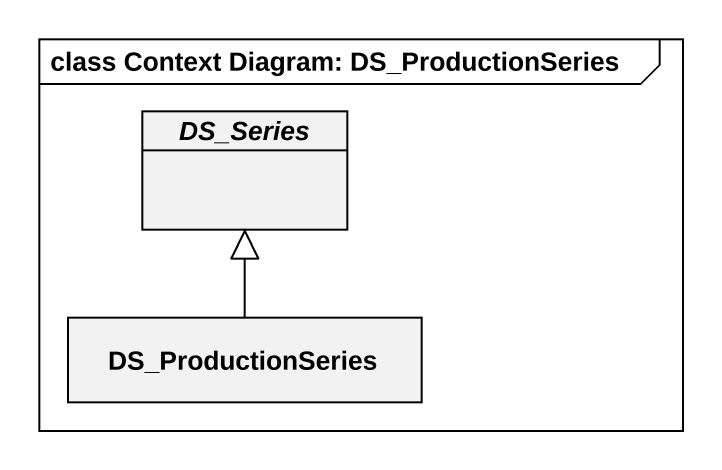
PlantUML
@startuml
mainframe class Context Diagram: DS_ProductionSeries
hide circle
hide empty members
abstract class DS_Series
class DS_ProductionSeries
DS_ProductionSeries -up-|> DS_Series
@enduml
